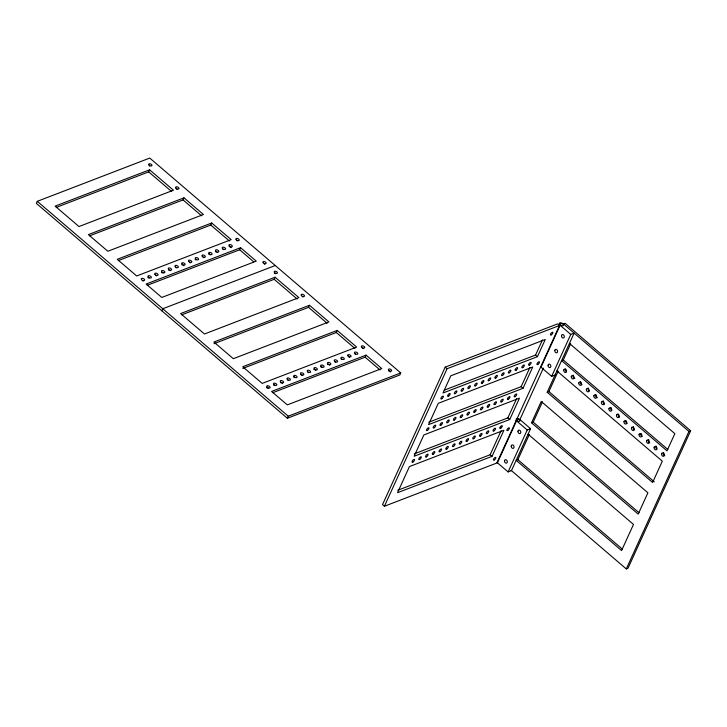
<?xml version="1.0" encoding="UTF-8"?>
<svg xmlns="http://www.w3.org/2000/svg" width="727" height="727" viewBox="0 0 727 727"><rect width="100%" height="100%" fill="white"/><g stroke="black" fill="none" stroke-linecap="round" stroke-linejoin="round"><path stroke-width="1.09" d="M37.286 201.324L36.35 203.387L287.329 418.252L399.786 375.005L400.731 372.942L149.753 158.077L37.286 201.324L288.265 416.189L400.731 372.942M56.297 207.395L148.662 171.872L149.608 169.809L173.453 190.22L78.979 226.551L55.134 206.132L149.608 169.809M89.548 235.857L183.05 199.907L183.986 197.844L203.433 214.501L107.841 251.26L88.394 234.603L183.986 197.844M161.839 310.82L162.775 308.757L275.242 265.509M118.41 260.575L210.785 225.052L211.721 222.989L231.177 239.637L136.703 275.969L117.256 259.312L211.721 222.989M147.272 285.284L239.646 249.761L240.582 247.698L256.267 261.129L161.803 297.452L146.118 284.03L240.582 247.698M181.786 314.827L274.152 279.304L275.097 277.241L298.933 297.652L204.469 333.984L180.623 313.573L275.097 277.241M213.992 343.698L308.53 307.339L309.475 305.276L328.922 321.934L233.331 358.693L213.874 342.044L309.475 305.276M287.329 418.252L288.265 416.189M242.845 368.407L336.274 332.484L337.21 330.421L356.657 347.079L262.193 383.402L242.736 366.753L337.21 330.421M272.761 392.716L365.136 357.193L366.072 355.13L381.757 368.562L287.292 404.894L271.598 391.462L366.072 355.13M445.197 367.126L382.52 504.638L384.41 506.256L496.868 463.008L559.536 325.487L557.654 323.878L445.197 367.126L447.078 368.734L559.536 325.487M384.41 506.256L447.078 368.734M397.76 490.28L490.125 454.757L501.121 430.638M428.776 422.205L521.15 386.682L529.938 367.399M444.242 390.172L535.563 355.058L542.478 339.891M414.363 453.83L507.864 417.88L516.652 398.596M492.015 456.365L503.92 430.239L409.446 466.57L397.542 492.697L492.015 456.365L490.125 454.757M523.031 388.3L532.746 366.981L438.272 403.312L428.567 424.623L523.031 388.3L521.15 386.682M537.444 356.666L545.277 339.482L450.813 375.804L442.979 392.998L537.444 356.666L535.563 355.058M509.745 419.497L519.46 398.178L423.859 434.937L414.145 456.256L509.745 419.497L507.864 417.88M558.972 325.06L559.908 323.015A2.699 1.463 24.5 0 1 563.48 323.978L688.96 431.411L690.65 430.766L565.161 323.324L563.48 323.978M516.352 418.588A2.699 1.463 24.5 0 1 519.923 419.552L530.583 428.685L511.472 470.623L508.1 471.923L497.432 462.79L516.543 420.842A2.699 1.463 24.5 0 1 515.834 419.952M555.028 375.05L551.657 376.35L540.988 367.217L560.099 325.278A2.699 1.463 24.5 0 1 559.908 323.015M519.978 419.415L543.369 368.107M508.1 471.923L527.211 429.975L530.583 428.685M551.657 376.35L570.768 334.402L574.139 333.111L547.195 392.244L652.601 482.483L662.315 461.172L556.909 370.924M531.528 422.796L541.242 401.477L647.902 492.797L638.188 514.116L531.528 422.796L533.209 422.142L542.46 401.849M528.084 434.183L633.49 524.431L621.585 550.557L516.17 460.309L517.86 459.664L529.311 434.537M547.195 392.244L548.885 391.589L558.136 371.288M569.441 343.426L674.847 433.665L667.013 450.858L561.607 360.61L563.298 359.965L570.668 343.78M511.117 470.324L626.292 568.923L688.96 431.411M690.65 430.766L627.983 568.278L626.292 568.923M560.099 325.278L570.768 334.402M563.298 359.965L667.849 449.477M548.885 391.589L654.291 481.837M533.209 422.142L639.015 512.726M516.543 420.842L527.211 429.975M517.86 459.664L622.412 549.176M183.05 199.907L201.652 215.837M308.53 307.339L327.141 323.27M148.662 171.872L171.654 191.555M210.785 225.052L229.387 240.982M239.646 249.761L253.678 261.775M274.152 279.304L297.143 298.988M336.274 332.484L354.876 348.415M365.136 357.193L379.994 369.916M176.288 188.947A1.799 0.972 24.5 0 1 177.143 189.32M149.317 165.901A1.727 0.936 24.5 0 1 149.744 166.047M236.529 240.537A1.79 0.963 24.5 0 1 237.375 240.901M264.328 264.01A1.736 0.945 24.5 0 1 264.683 264.264M142.338 280.613A1.799 0.972 24.5 0 1 143.119 281.095M147.817 277.778A1.799 0.972 24.5 0 1 149.09 278.014M155.832 275.424A1.799 0.972 24.5 0 1 156.614 275.897M161.712 272.589A1.799 0.972 24.5 0 1 163.002 273.043M168.464 269.999A1.799 0.972 24.5 0 1 168.891 270.08M169.745 270.444A1.799 0.972 24.5 0 1 170.109 270.708M175.643 267.481A1.799 0.972 24.5 0 1 176.497 267.854M181.959 264.81A1.799 0.972 24.5 0 1 182.831 265.046M183.604 265.519A1.799 0.972 24.5 0 1 183.895 265.818M189.574 262.447A1.799 0.972 24.5 0 1 190.356 262.929M195.054 259.612A1.799 0.972 24.5 0 1 196.326 259.848M203.069 257.258A1.799 0.972 24.5 0 1 203.851 257.74M208.949 254.432A1.799 0.972 24.5 0 1 210.23 254.877M215.692 251.833A1.799 0.972 24.5 0 1 216.128 251.915M216.982 252.287A1.799 0.972 24.5 0 1 217.346 252.551M222.88 249.316A1.799 0.972 24.5 0 1 223.725 249.688M229.196 246.644A1.799 0.972 24.5 0 1 230.059 246.88M230.841 247.362A1.799 0.972 24.5 0 1 231.131 247.653M302.214 296.543A1.799 0.972 24.5 0 1 302.995 297.016M274.397 273.261A1.727 0.936 24.5 0 1 275.624 273.688M362.455 348.124A1.79 0.963 24.5 0 1 363.227 348.596M388.572 371.006A1.736 0.945 24.5 0 1 388.99 371.088M390.172 371.697A1.736 0.945 24.5 0 1 390.444 371.979M266.564 387.809A1.799 0.972 24.5 0 1 267.391 387.891M267.827 388.045A1.799 0.972 24.5 0 1 268.608 388.527M273.706 385.219A1.799 0.972 24.5 0 1 274.988 385.664M280.449 382.62A1.799 0.972 24.5 0 1 280.886 382.702M281.74 383.074A1.799 0.972 24.5 0 1 282.385 383.629M287.628 380.103A1.799 0.972 24.5 0 1 288.483 380.475M293.944 377.431A1.799 0.972 24.5 0 1 294.817 377.667M301.132 374.914A1.799 0.972 24.5 0 1 302.341 375.55M307.875 372.324A1.799 0.972 24.5 0 1 308.73 372.697M313.791 369.643A1.799 0.972 24.5 0 1 314.191 369.643M315.064 369.879A1.799 0.972 24.5 0 1 315.845 370.361M320.943 367.053A1.799 0.972 24.5 0 1 322.225 367.498M327.686 364.454A1.799 0.972 24.5 0 1 328.122 364.536M328.977 364.909A1.799 0.972 24.5 0 1 329.34 365.172M334.865 361.946A1.799 0.972 24.5 0 1 335.72 362.31M341.181 359.265A1.799 0.972 24.5 0 1 342.053 359.502M348.806 356.912A1.799 0.972 24.5 0 1 349.578 357.384M355.112 354.158A1.799 0.972 24.5 0 1 355.548 354.313M540.988 367.217A2.699 1.463 24.5 0 1 540.561 366.781M497.432 462.79A2.699 1.463 24.5 0 1 497.004 462.345M664.805 455.629A1.799 1.336 69 0 1 663.46 454.339A1.799 1.336 69 0 1 663.669 452.512M656.908 449.059A1.799 1.336 69 0 1 656.136 446.06M649.747 442.734A1.799 1.336 69 0 1 648.33 441.225A1.799 1.336 69 0 1 648.884 439.39M642.214 436.291A1.799 1.336 69 0 1 640.878 433.492M634.317 429.721A1.799 1.336 69 0 1 633.553 426.722M627.156 423.396A1.799 1.336 69 0 1 625.82 420.597M619.631 416.953A1.799 1.336 69 0 1 618.286 414.154M611.734 410.382A1.799 1.336 69 0 1 610.962 407.384M604.564 404.058A1.799 1.336 69 0 1 603.219 402.767A1.799 1.336 69 0 1 603.437 400.94M597.394 397.624A1.799 1.336 69 0 1 595.786 396.542A1.799 1.336 69 0 1 595.904 394.497M589.143 391.044A1.799 1.336 69 0 1 588.379 388.045M581.982 384.719A1.799 1.336 69 0 1 580.637 381.92M574.812 378.285A1.799 1.336 69 0 1 573.194 377.204A1.799 1.336 69 0 1 573.312 375.159M566.56 371.706A1.799 1.336 69 0 1 565.579 369.025M263.174 262.756A1.736 0.945 24.5 0 0 265.982 263.519A1.736 0.945 24.5 0 0 264.446 261.593A1.736 0.945 24.5 0 0 263.174 262.756M236.157 239.665A1.79 0.963 24.5 0 0 239.056 240.446A1.79 0.963 24.5 0 0 237.475 238.474A1.79 0.963 24.5 0 0 236.157 239.665M148.999 164.993A1.727 0.936 24.5 0 0 151.789 165.747A1.727 0.936 24.5 0 0 150.262 163.839A1.727 0.936 24.5 0 0 148.999 164.993M175.907 188.093A1.799 0.972 24.5 0 0 178.824 188.884A1.799 0.972 24.5 0 0 177.224 186.884A1.799 0.972 24.5 0 0 175.907 188.093M141.52 279.595A1.799 0.972 24.5 0 0 144.437 280.386A1.799 0.972 24.5 0 0 142.837 278.396A1.799 0.972 24.5 0 0 141.52 279.595M148.272 277.005A1.799 0.972 24.5 0 0 151.189 277.787A1.799 0.972 24.5 0 0 149.589 275.797A1.799 0.972 24.5 0 0 148.272 277.005M155.015 274.406A1.799 0.972 24.5 0 0 157.932 275.197A1.799 0.972 24.5 0 0 156.341 273.207A1.799 0.972 24.5 0 0 155.015 274.406M161.767 271.816A1.799 0.972 24.5 0 0 164.684 272.598A1.799 0.972 24.5 0 0 163.084 270.608A1.799 0.972 24.5 0 0 161.767 271.816M168.519 269.217A1.799 0.972 24.5 0 0 171.427 270.008A1.799 0.972 24.5 0 0 169.836 268.018A1.799 0.972 24.5 0 0 168.519 269.217M175.262 266.627A1.799 0.972 24.5 0 0 178.179 267.409A1.799 0.972 24.5 0 0 176.579 265.419A1.799 0.972 24.5 0 0 175.262 266.627M182.014 264.028A1.799 0.972 24.5 0 0 184.922 264.819A1.799 0.972 24.5 0 0 183.331 262.829A1.799 0.972 24.5 0 0 182.014 264.028M188.756 261.438A1.799 0.972 24.5 0 0 191.674 262.22A1.799 0.972 24.5 0 0 190.074 260.23A1.799 0.972 24.5 0 0 188.756 261.438M195.508 258.839A1.799 0.972 24.5 0 0 198.416 259.63A1.799 0.972 24.5 0 0 196.826 257.64A1.799 0.972 24.5 0 0 195.508 258.839M202.251 256.249A1.799 0.972 24.5 0 0 205.168 257.031A1.799 0.972 24.5 0 0 203.569 255.041A1.799 0.972 24.5 0 0 202.251 256.249M209.003 253.65A1.799 0.972 24.5 0 0 211.911 254.441A1.799 0.972 24.5 0 0 210.321 252.451A1.799 0.972 24.5 0 0 209.003 253.65M215.746 251.06A1.799 0.972 24.5 0 0 218.663 251.842A1.799 0.972 24.5 0 0 217.064 249.852A1.799 0.972 24.5 0 0 215.746 251.06M222.498 248.461A1.799 0.972 24.5 0 0 225.415 249.252A1.799 0.972 24.5 0 0 223.816 247.253A1.799 0.972 24.5 0 0 222.498 248.461M229.241 245.871A1.799 0.972 24.5 0 0 232.158 246.653A1.799 0.972 24.5 0 0 230.568 244.663A1.799 0.972 24.5 0 0 229.241 245.871M388.654 370.188A1.736 0.945 24.5 0 0 391.471 370.952A1.736 0.945 24.5 0 0 389.936 369.025A1.736 0.945 24.5 0 0 388.654 370.188M361.646 347.106A1.79 0.963 24.5 0 0 364.545 347.888A1.79 0.963 24.5 0 0 362.955 345.907A1.79 0.963 24.5 0 0 361.646 347.106M274.479 272.434A1.727 0.936 24.5 0 0 277.278 273.188A1.727 0.936 24.5 0 0 275.751 271.271A1.727 0.936 24.5 0 0 274.479 272.434M301.396 295.525A1.799 0.972 24.5 0 0 304.313 296.316A1.799 0.972 24.5 0 0 302.714 294.326A1.799 0.972 24.5 0 0 301.396 295.525M267.009 387.037A1.799 0.972 24.5 0 0 269.926 387.818A1.799 0.972 24.5 0 0 268.327 385.828A1.799 0.972 24.5 0 0 267.009 387.037M273.761 384.438A1.799 0.972 24.5 0 0 276.669 385.228A1.799 0.972 24.5 0 0 275.079 383.238A1.799 0.972 24.5 0 0 273.761 384.438M280.504 381.848A1.799 0.972 24.5 0 0 283.421 382.629A1.799 0.972 24.5 0 0 281.822 380.639A1.799 0.972 24.5 0 0 280.504 381.848M287.256 379.249A1.799 0.972 24.5 0 0 290.164 380.039A1.799 0.972 24.5 0 0 288.574 378.04A1.799 0.972 24.5 0 0 287.256 379.249M293.999 376.659A1.799 0.972 24.5 0 0 296.916 377.44A1.799 0.972 24.5 0 0 295.316 375.45A1.799 0.972 24.5 0 0 293.999 376.659M300.751 374.06A1.799 0.972 24.5 0 0 303.668 374.85A1.799 0.972 24.5 0 0 302.068 372.851A1.799 0.972 24.5 0 0 300.751 374.06M307.494 371.461A1.799 0.972 24.5 0 0 310.411 372.251A1.799 0.972 24.5 0 0 308.821 370.261A1.799 0.972 24.5 0 0 307.494 371.461M314.246 368.871A1.799 0.972 24.5 0 0 317.163 369.652A1.799 0.972 24.5 0 0 315.563 367.662A1.799 0.972 24.5 0 0 314.246 368.871M320.989 366.272A1.799 0.972 24.5 0 0 323.906 367.062A1.799 0.972 24.5 0 0 322.315 365.072A1.799 0.972 24.5 0 0 320.989 366.272M327.741 363.682A1.799 0.972 24.5 0 0 330.658 364.463A1.799 0.972 24.5 0 0 329.058 362.473A1.799 0.972 24.5 0 0 327.741 363.682M334.493 361.083A1.799 0.972 24.5 0 0 337.401 361.873A1.799 0.972 24.5 0 0 335.81 359.883A1.799 0.972 24.5 0 0 334.493 361.083M341.236 358.493A1.799 0.972 24.5 0 0 344.153 359.274A1.799 0.972 24.5 0 0 342.553 357.284A1.799 0.972 24.5 0 0 341.236 358.493M347.988 355.894A1.799 0.972 24.5 0 0 350.896 356.684A1.799 0.972 24.5 0 0 349.305 354.694A1.799 0.972 24.5 0 0 347.988 355.894M354.731 353.304A1.799 0.972 24.5 0 0 357.648 354.085A1.799 0.972 24.5 0 0 356.048 352.095A1.799 0.972 24.5 0 0 354.731 353.304M560.417 324.805A1.799 0.972 24.5 0 0 563.316 325.523A1.799 0.972 24.5 0 0 561.635 323.542A1.799 0.972 24.5 0 0 560.417 324.805M548.094 365.172A1.79 1.327 69 0 0 549.903 367.571A1.79 1.327 69 0 0 550.384 364.809A1.79 1.327 69 0 0 548.094 365.172M554.819 350.396A1.799 1.336 69 0 0 556.637 352.813A1.799 1.336 69 0 0 557.118 350.032A1.799 1.336 69 0 0 554.819 350.396M561.553 335.61A1.799 1.336 69 0 0 563.37 338.028A1.799 1.336 69 0 0 563.861 335.247A1.799 1.336 69 0 0 561.553 335.61M516.861 420.379A1.799 0.972 24.5 0 0 519.769 421.097A1.799 0.972 24.5 0 0 518.078 419.115A1.799 0.972 24.5 0 0 516.861 420.379M504.538 460.745A1.79 1.327 69 0 0 506.346 463.144A1.79 1.327 69 0 0 506.828 460.382A1.79 1.327 69 0 0 504.538 460.745M511.263 445.969A1.799 1.336 69 0 0 513.08 448.386A1.799 1.336 69 0 0 513.571 445.606A1.799 1.336 69 0 0 511.263 445.969M517.997 431.184A1.799 1.336 69 0 0 519.814 433.601A1.799 1.336 69 0 0 520.305 430.82A1.799 1.336 69 0 0 517.997 431.184M661.652 453.866A1.799 1.336 69 0 0 663.478 456.283A1.799 1.336 69 0 0 663.96 453.503A1.799 1.336 69 0 0 661.652 453.866M654.127 447.423A1.799 1.336 69 0 0 655.945 449.84A1.799 1.336 69 0 0 656.436 447.05A1.799 1.336 69 0 0 654.127 447.423M646.594 440.98A1.799 1.336 69 0 0 648.42 443.388A1.799 1.336 69 0 0 648.902 440.607A1.799 1.336 69 0 0 646.594 440.98M639.069 434.528A1.799 1.336 69 0 0 640.887 436.945A1.799 1.336 69 0 0 641.368 434.164A1.799 1.336 69 0 0 639.069 434.528M631.536 428.085A1.799 1.336 69 0 0 633.353 430.502A1.799 1.336 69 0 0 633.844 427.712A1.799 1.336 69 0 0 631.536 428.085M624.011 421.642A1.799 1.336 69 0 0 625.829 424.05A1.799 1.336 69 0 0 626.311 421.269A1.799 1.336 69 0 0 624.011 421.642M616.478 415.19A1.799 1.336 69 0 0 618.295 417.607A1.799 1.336 69 0 0 618.786 414.826A1.799 1.336 69 0 0 616.478 415.19M608.953 408.747A1.799 1.336 69 0 0 610.771 411.164A1.799 1.336 69 0 0 611.253 408.374A1.799 1.336 69 0 0 608.953 408.747M601.42 402.304A1.799 1.336 69 0 0 603.237 404.712A1.799 1.336 69 0 0 603.728 401.931A1.799 1.336 69 0 0 601.42 402.304M593.895 395.851A1.799 1.336 69 0 0 595.713 398.269A1.799 1.336 69 0 0 596.195 395.488A1.799 1.336 69 0 0 593.895 395.851M586.362 389.408A1.799 1.336 69 0 0 588.179 391.826A1.799 1.336 69 0 0 588.67 389.036A1.799 1.336 69 0 0 586.362 389.408M578.837 382.965A1.799 1.336 69 0 0 580.655 385.374A1.799 1.336 69 0 0 581.137 382.593A1.799 1.336 69 0 0 578.837 382.965M571.304 376.513A1.799 1.336 69 0 0 573.121 378.931A1.799 1.336 69 0 0 573.612 376.15A1.799 1.336 69 0 0 571.304 376.513M563.779 370.07A1.799 1.336 69 0 0 565.597 372.488A1.799 1.336 69 0 0 566.079 369.698A1.799 1.336 69 0 0 563.779 370.07M494.333 459.918A1.727 0.682 -49.4 0 0 495.823 457.528A1.727 0.682 -49.4 0 0 493.751 458.81A1.727 0.682 -49.4 0 0 494.333 459.918M507.791 430.411A1.799 0.709 -49.4 0 0 509.345 427.921A1.799 0.709 -49.4 0 0 507.182 429.257A1.799 0.709 -49.4 0 0 507.791 430.411M537.88 364.391A1.79 0.709 -49.4 0 0 539.416 361.91A1.79 0.709 -49.4 0 0 537.271 363.246A1.79 0.709 -49.4 0 0 537.88 364.391M551.357 334.802A1.736 0.682 -49.4 0 0 552.856 332.393A1.736 0.682 -49.4 0 0 550.766 333.684A1.736 0.682 -49.4 0 0 551.357 334.802M441.816 398.75A1.799 0.709 -49.4 0 0 443.37 396.26A1.799 0.709 -49.4 0 0 441.207 397.596A1.799 0.709 -49.4 0 0 441.816 398.75M448.568 396.16A1.799 0.709 -49.4 0 0 450.113 393.661A1.799 0.709 -49.4 0 0 447.95 395.006A1.799 0.709 -49.4 0 0 448.568 396.16M455.311 393.561A1.799 0.709 -49.4 0 0 456.865 391.071A1.799 0.709 -49.4 0 0 454.702 392.407A1.799 0.709 -49.4 0 0 455.311 393.561M462.063 390.972A1.799 0.709 -49.4 0 0 463.617 388.472A1.799 0.709 -49.4 0 0 461.454 389.817A1.799 0.709 -49.4 0 0 462.063 390.972M468.806 388.372A1.799 0.709 -49.4 0 0 470.36 385.883A1.799 0.709 -49.4 0 0 468.197 387.218A1.799 0.709 -49.4 0 0 468.806 388.372M475.558 385.783A1.799 0.709 -49.4 0 0 477.112 383.283A1.799 0.709 -49.4 0 0 474.949 384.628A1.799 0.709 -49.4 0 0 475.558 385.783M482.301 383.184A1.799 0.709 -49.4 0 0 483.855 380.694A1.799 0.709 -49.4 0 0 481.692 382.029A1.799 0.709 -49.4 0 0 482.301 383.184M489.053 380.594A1.799 0.709 -49.4 0 0 490.607 378.095A1.799 0.709 -49.4 0 0 488.444 379.439A1.799 0.709 -49.4 0 0 489.053 380.594M495.796 377.995A1.799 0.709 -49.4 0 0 497.35 375.505A1.799 0.709 -49.4 0 0 495.187 376.84A1.799 0.709 -49.4 0 0 495.796 377.995M502.548 375.405A1.799 0.709 -49.4 0 0 504.102 372.906A1.799 0.709 -49.4 0 0 501.939 374.251A1.799 0.709 -49.4 0 0 502.548 375.405M509.291 372.806A1.799 0.709 -49.4 0 0 510.845 370.316A1.799 0.709 -49.4 0 0 508.682 371.651A1.799 0.709 -49.4 0 0 509.291 372.806M516.043 370.216A1.799 0.709 -49.4 0 0 517.597 367.717A1.799 0.709 -49.4 0 0 515.434 369.062A1.799 0.709 -49.4 0 0 516.043 370.216M522.795 367.617A1.799 0.709 -49.4 0 0 524.34 365.127A1.799 0.709 -49.4 0 0 522.177 366.463A1.799 0.709 -49.4 0 0 522.795 367.617M529.538 365.018A1.799 0.709 -49.4 0 0 531.092 362.528A1.799 0.709 -49.4 0 0 528.929 363.863A1.799 0.709 -49.4 0 0 529.538 365.018M515.125 396.651A1.799 0.709 -49.4 0 0 516.679 394.152A1.799 0.709 -49.4 0 0 514.516 395.497A1.799 0.709 -49.4 0 0 515.125 396.651M508.373 399.241A1.799 0.709 -49.4 0 0 509.927 396.751A1.799 0.709 -49.4 0 0 507.764 398.087A1.799 0.709 -49.4 0 0 508.373 399.241M501.63 401.84A1.799 0.709 -49.4 0 0 503.184 399.341A1.799 0.709 -49.4 0 0 501.021 400.686A1.799 0.709 -49.4 0 0 501.63 401.84M494.878 404.439A1.799 0.709 -49.4 0 0 496.432 401.94A1.799 0.709 -49.4 0 0 494.269 403.276A1.799 0.709 -49.4 0 0 494.878 404.439M488.135 407.029A1.799 0.709 -49.4 0 0 489.689 404.539A1.799 0.709 -49.4 0 0 487.526 405.875A1.799 0.709 -49.4 0 0 488.135 407.029M481.383 409.628A1.799 0.709 -49.4 0 0 482.937 407.129A1.799 0.709 -49.4 0 0 480.774 408.474A1.799 0.709 -49.4 0 0 481.383 409.628M474.64 412.218A1.799 0.709 -49.4 0 0 476.194 409.728A1.799 0.709 -49.4 0 0 474.031 411.064A1.799 0.709 -49.4 0 0 474.64 412.218M467.888 414.817A1.799 0.709 -49.4 0 0 469.442 412.318A1.799 0.709 -49.4 0 0 467.279 413.663A1.799 0.709 -49.4 0 0 467.888 414.817M461.145 417.407A1.799 0.709 -49.4 0 0 462.69 414.917A1.799 0.709 -49.4 0 0 460.536 416.253A1.799 0.709 -49.4 0 0 461.145 417.407M454.393 420.006A1.799 0.709 -49.4 0 0 455.947 417.507A1.799 0.709 -49.4 0 0 453.784 418.852A1.799 0.709 -49.4 0 0 454.393 420.006M447.65 422.596A1.799 0.709 -49.4 0 0 449.195 420.106A1.799 0.709 -49.4 0 0 447.032 421.442A1.799 0.709 -49.4 0 0 447.65 422.596M440.898 425.195A1.799 0.709 -49.4 0 0 442.452 422.696A1.799 0.709 -49.4 0 0 440.289 424.041A1.799 0.709 -49.4 0 0 440.898 425.195M434.146 427.785A1.799 0.709 -49.4 0 0 435.7 425.295A1.799 0.709 -49.4 0 0 433.537 426.631A1.799 0.709 -49.4 0 0 434.146 427.785M427.403 430.384A1.799 0.709 -49.4 0 0 428.957 427.885A1.799 0.709 -49.4 0 0 426.794 429.23A1.799 0.709 -49.4 0 0 427.403 430.384M500.712 428.276A1.799 0.709 -49.4 0 0 502.266 425.786A1.799 0.709 -49.4 0 0 500.103 427.122A1.799 0.709 -49.4 0 0 500.712 428.276M493.96 430.875A1.799 0.709 -49.4 0 0 495.514 428.376A1.799 0.709 -49.4 0 0 493.351 429.721A1.799 0.709 -49.4 0 0 493.96 430.875M487.217 433.465A1.799 0.709 -49.4 0 0 488.771 430.975A1.799 0.709 -49.4 0 0 486.608 432.311A1.799 0.709 -49.4 0 0 487.217 433.465M480.465 436.064A1.799 0.709 -49.4 0 0 482.019 433.565A1.799 0.709 -49.4 0 0 479.856 434.91A1.799 0.709 -49.4 0 0 480.465 436.064M473.722 438.663A1.799 0.709 -49.4 0 0 475.276 436.164A1.799 0.709 -49.4 0 0 473.113 437.5A1.799 0.709 -49.4 0 0 473.722 438.663M466.97 441.253A1.799 0.709 -49.4 0 0 468.524 438.763A1.799 0.709 -49.4 0 0 466.361 440.099A1.799 0.709 -49.4 0 0 466.97 441.253M460.227 443.852A1.799 0.709 -49.4 0 0 461.772 441.353A1.799 0.709 -49.4 0 0 459.609 442.698A1.799 0.709 -49.4 0 0 460.227 443.852M453.475 446.442A1.799 0.709 -49.4 0 0 455.029 443.952A1.799 0.709 -49.4 0 0 452.866 445.287A1.799 0.709 -49.4 0 0 453.475 446.442M446.732 449.041A1.799 0.709 -49.4 0 0 448.277 446.542A1.799 0.709 -49.4 0 0 446.114 447.887A1.799 0.709 -49.4 0 0 446.732 449.041M439.98 451.631A1.799 0.709 -49.4 0 0 441.534 449.141A1.799 0.709 -49.4 0 0 439.372 450.476A1.799 0.709 -49.4 0 0 439.98 451.631M433.228 454.23A1.799 0.709 -49.4 0 0 434.782 451.731A1.799 0.709 -49.4 0 0 432.62 453.075A1.799 0.709 -49.4 0 0 433.228 454.23M426.485 456.82A1.799 0.709 -49.4 0 0 428.039 454.33A1.799 0.709 -49.4 0 0 425.877 455.665A1.799 0.709 -49.4 0 0 426.485 456.82M419.733 459.419A1.799 0.709 -49.4 0 0 421.287 456.919A1.799 0.709 -49.4 0 0 419.125 458.264A1.799 0.709 -49.4 0 0 419.733 459.419M412.991 462.008A1.799 0.709 -49.4 0 0 414.544 459.519A1.799 0.709 -49.4 0 0 412.382 460.854A1.799 0.709 -49.4 0 0 412.991 462.008"/></g></svg>
